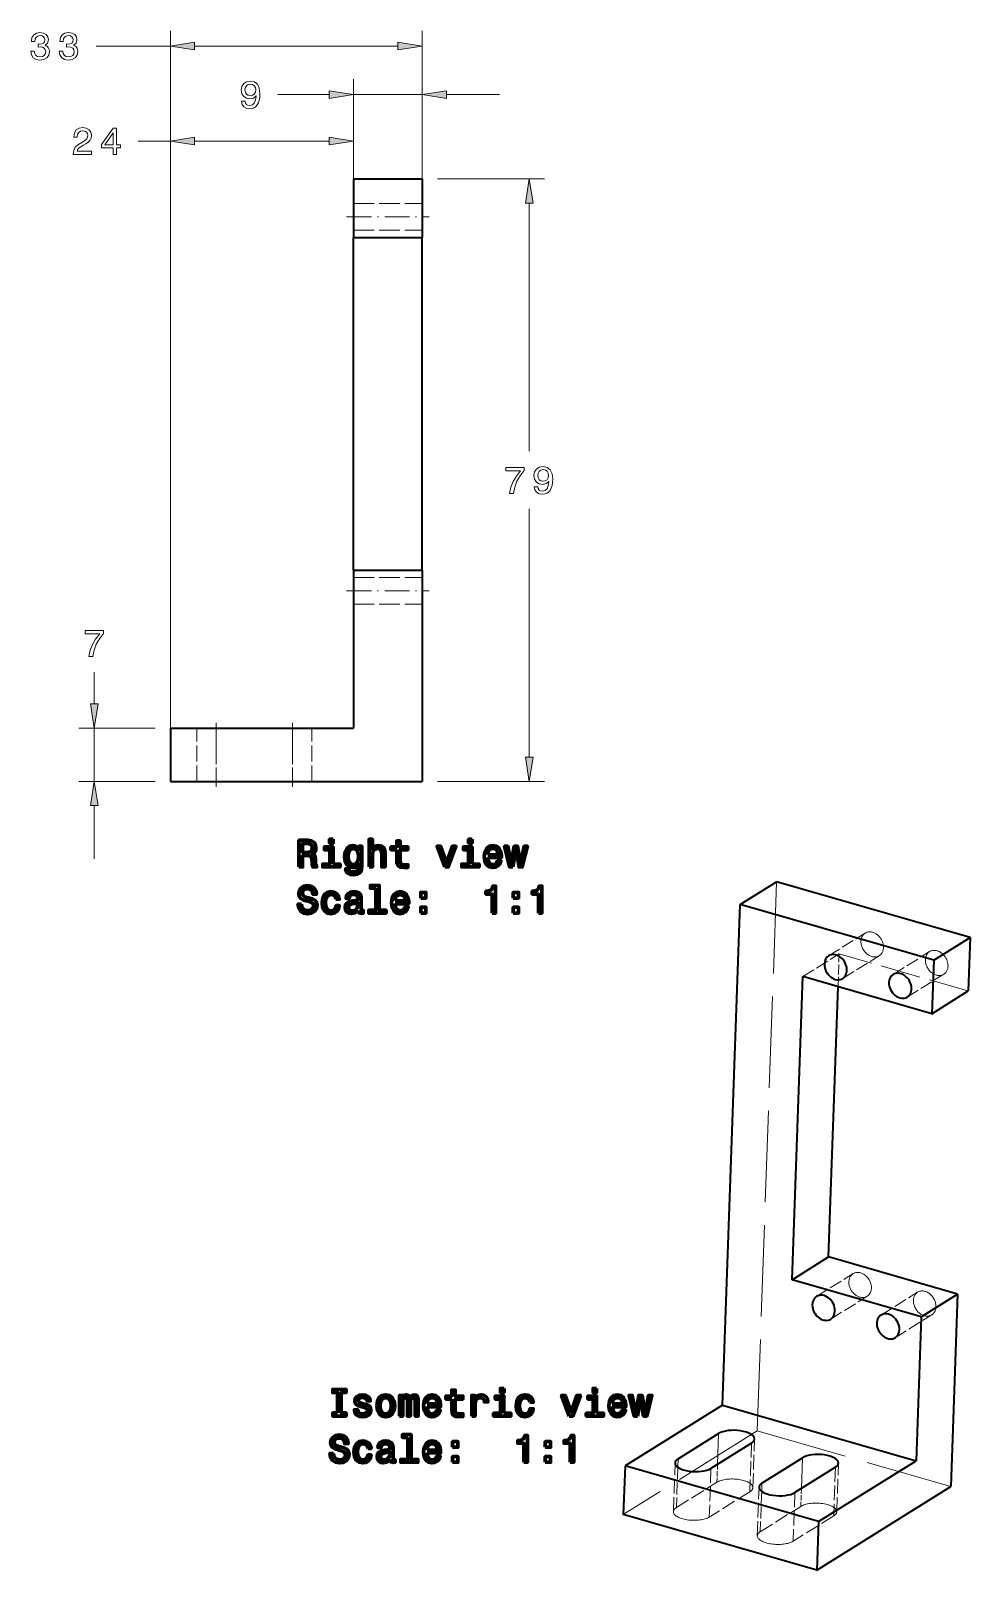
# Model space of a CAD drawing. Extents: x 4 to 252, y 9 to 213.
# Drawn here: x 128.8 to 252, y 11.5 to 213.3 of the extents above; entities that cross this region are included whole.
import ezdxf

# ---------------------------------------------------------------- set-up
doc = ezdxf.new("R2010")
doc.units = 0
doc.linetypes.add('DASHDOT', pattern=[18.5, 12, -3, 0.5, -3])
doc.linetypes.add('DASHED', pattern=[15, 12, -3])

msp = doc.modelspace()

# ---------------------------------------------------------------- linework, layer by layer
at = {"color": 7, "lineweight": 13}
for p, q in [((147.112, 116.940598), (147.112, 213.346481)), ((180.112, 116.940598), (180.112, 213.346481)), ((150.287018, 211.346481), (176.936981, 211.346481)), ((147.112, 123.940598), (147.112, 200.890244)), ((171.112, 123.940598), (171.112, 200.890244)), ((194.147888, 158.222595), (194.147888, 190.765579)), ((194.147888, 118.115616), (194.147888, 150.6586))]:
    msp.add_line(p, q, dxfattribs=at)
at = {"color": 7, "lineweight": 13, "ltscale": 0.243756}
msp.add_line((137.361755, 211.346481), (147.112, 211.346481), dxfattribs=at)
at = {"color": 7, "lineweight": 13, "ltscale": 0.276131}
for p, q in [((171.112, 195.940598), (171.112, 206.985855)), ((180.112, 195.940598), (180.112, 206.985855))]:
    msp.add_line(p, q, dxfattribs=at)
at = {"color": 7, "lineweight": 13, "ltscale": 0.16875}
msp.add_line((161.186981, 204.985855), (167.936981, 204.985855), dxfattribs=at)
at = {"color": 7, "lineweight": 13, "ltscale": 0.225}
msp.add_line((171.112, 204.985855), (180.112, 204.985855), dxfattribs=at)
at = {"color": 7, "lineweight": 13, "ltscale": 0.174625}
for p, q in [((183.287018, 204.985855), (190.272003, 204.985855)), ((137.121017, 104.780594), (137.121017, 111.765579))]:
    msp.add_line(p, q, dxfattribs=at)
at = {"color": 7, "lineweight": 13, "ltscale": 0.105752}
msp.add_line((142.881927, 198.890244), (147.112, 198.890244), dxfattribs=at)
at = {"color": 7, "lineweight": 13, "ltscale": 0.441249}
msp.add_line((150.287018, 198.890244), (167.936981, 198.890244), dxfattribs=at)
at = {"color": 7, "lineweight": 35, "ltscale": 0.225}
for p, q in [((171.112, 193.940598), (180.112, 193.940598)), ((171.112, 186.240601), (180.112, 186.240601)), ((171.112, 142.640594), (180.112, 142.640594))]:
    msp.add_line(p, q, dxfattribs=at)
at = {"color": 7, "lineweight": 35, "ltscale": 0.1925}
for p, q in [((171.112, 193.940598), (171.112, 186.240601)), ((180.112, 193.940598), (180.112, 186.240601))]:
    msp.add_line(p, q, dxfattribs=at)
at = {"color": 7, "lineweight": 13, "ltscale": 0.350897}
for p, q in [((182.112, 193.940598), (196.147888, 193.940598)), ((182.112, 114.940598), (196.147888, 114.940598))]:
    msp.add_line(p, q, dxfattribs=at)
at = {"color": 7, "linetype": 'DASHED', "lineweight": 13, "ltscale": 0.225}
for p, q in [((171.112, 190.690598), (180.112, 190.690598)), ((171.112, 190.690598), (180.112, 190.690598)), ((171.112, 187.190598), (180.112, 187.190598)), ((171.112, 187.190598), (180.112, 187.190598)), ((171.112, 141.690598), (180.112, 141.690598)), ((171.112, 141.690598), (180.112, 141.690598)), ((171.112, 138.190598), (180.112, 138.190598)), ((171.112, 138.190598), (180.112, 138.190598))]:
    msp.add_line(p, q, dxfattribs=at)
at = {"color": 7, "linetype": 'DASHDOT', "lineweight": 13, "ltscale": 0.27}
for p, q in [((170.212006, 188.940598), (181.011993, 188.940598)), ((170.212006, 139.940598), (181.011993, 139.940598))]:
    msp.add_line(p, q, dxfattribs=at)
at = {"color": 7, "lineweight": 35}
for p, q in [((171.112, 142.640594), (171.112, 186.240601)), ((180.112, 142.640594), (180.112, 186.240601)), ((171.112, 142.640594), (171.112, 121.940598)), ((180.112, 142.640594), (180.112, 114.940598)), ((147.112, 121.940598), (171.112, 121.940598)), ((147.112, 114.940598), (180.112, 114.940598)), ((251.9646, 94.483063), (226.579498, 101.78669)), ((219.47496, 33.185955), (221.792038, 98.797455)), ((247.177139, 91.49382), (221.792038, 98.797455)), ((228.602814, 49.614716), (230.005936, 89.346123)), ((233.390274, 52.603958), (234.640747, 88.012634)), ((250.313675, 47.734871), (249.422241, 22.492672)), ((219.47496, 33.185955), (244.860062, 25.882324)), ((232.093491, 17.911015), (206.708389, 25.214645)), ((231.86821, 11.53212), (249.422241, 22.492672)), ((231.86821, 11.53212), (206.483109, 18.835751))]:
    msp.add_line(p, q, dxfattribs=at)
at = {"color": 7, "lineweight": 13, "ltscale": 0.104107}
msp.add_line((137.121017, 125.115616), (137.121017, 129.279877), dxfattribs=at)
at = {"color": 7, "lineweight": 13, "ltscale": 0.249775}
for p, q in [((145.112, 121.940598), (135.121017, 121.940598)), ((145.112, 114.940598), (135.121017, 114.940598))]:
    msp.add_line(p, q, dxfattribs=at)
at = {"color": 7, "lineweight": 13, "ltscale": 0.175}
msp.add_line((137.121017, 114.940598), (137.121017, 121.940598), dxfattribs=at)
at = {"color": 7, "lineweight": 35, "ltscale": 0.175}
msp.add_line((147.112, 121.940598), (147.112, 114.940598), dxfattribs=at)
at = {"color": 7, "linetype": 'DASHED', "lineweight": 13, "ltscale": 0.175}
for p, q in [((150.561996, 114.940598), (150.561996, 121.940598)), ((150.561996, 114.940598), (150.561996, 121.940598)), ((153.112, 121.940598), (153.112, 114.940598)), ((153.112, 121.940598), (153.112, 114.940598)), ((153.112, 121.940598), (153.112, 114.940598)), ((153.112, 121.940598), (153.112, 114.940598)), ((163.112, 121.940598), (163.112, 114.940598)), ((163.112, 121.940598), (163.112, 114.940598)), ((163.112, 121.940598), (163.112, 114.940598)), ((163.112, 121.940598), (163.112, 114.940598)), ((165.662003, 114.940598), (165.662003, 121.940598)), ((165.662003, 114.940598), (165.662003, 121.940598))]:
    msp.add_line(p, q, dxfattribs=at)
at = {"color": 7, "linetype": 'DASHDOT', "lineweight": 13, "ltscale": 0.21}
for p, q in [((153.112, 114.240601), (153.112, 122.640594)), ((163.112, 114.240601), (163.112, 122.640594))]:
    msp.add_line(p, q, dxfattribs=at)
at = {"color": 7, "lineweight": 35, "ltscale": 0.141101}
for p, q in [((221.792038, 98.797455), (226.579498, 101.78669)), ((247.177139, 91.49382), (251.9646, 94.483063)), ((246.929337, 84.477036), (251.716797, 87.466278)), ((228.602814, 49.614716), (233.390274, 52.603958)), ((245.526215, 44.745628), (250.313675, 47.734871))]:
    msp.add_line(p, q, dxfattribs=at)
at = {"color": 7, "linetype": 'DASHED', "lineweight": 13}
for q in [(226.579498, 101.78669), (206.483109, 18.835751), (249.422241, 22.492672)]:
    msp.add_line((224.037155, 29.796299), q, dxfattribs=at)
at = {"color": 7, "linetype": 'DASHED', "lineweight": 13, "ltscale": 0.141101}
for p, q in [((233.396881, 92.073715), (238.184341, 95.062958)), ((230.005936, 89.346123), (234.793396, 92.335365)), ((243.712173, 86.670303), (248.499634, 89.659546)), ((231.819977, 47.421448), (236.607437, 50.410686)), ((233.673584, 44.452583), (238.461044, 47.441822)), ((240.281677, 44.9869), (245.069138, 47.976143)), ((242.135284, 42.018036), (246.922745, 45.007278))]:
    msp.add_line(p, q, dxfattribs=at)
at = {"color": 7, "lineweight": 35, "ltscale": 0.175529}
for p, q in [((251.9646, 94.483063), (251.716797, 87.466278)), ((247.177139, 91.49382), (246.929337, 84.477036))]:
    msp.add_line(p, q, dxfattribs=at)
at = {"color": 7, "linetype": 'DASHED', "lineweight": 13, "ltscale": 0.108136}
msp.add_line((234.640747, 88.012634), (234.793396, 92.335365), dxfattribs=at)
at = {"color": 7, "linetype": 'DASHED', "lineweight": 13, "ltscale": 0.440248}
msp.add_line((251.716797, 87.466278), (234.793396, 92.335365), dxfattribs=at)
at = {"color": 7, "linetype": 'DASHED', "lineweight": 13, "ltscale": 0.141102}
for p, q in [((235.250473, 89.104851), (240.037949, 92.094086)), ((241.858566, 89.639168), (246.646042, 92.62841))]:
    msp.add_line(p, q, dxfattribs=at)
at = {"color": 7, "lineweight": 35, "ltscale": 0.440248}
for p, q in [((246.929337, 84.477036), (230.005936, 89.346123)), ((250.313675, 47.734871), (233.390274, 52.603958)), ((245.526215, 44.745628), (228.602814, 49.614716))]:
    msp.add_line(p, q, dxfattribs=at)
at = {"color": 7, "lineweight": 35, "ltscale": 0.471877}
msp.add_line((245.526215, 44.745628), (244.860062, 25.882324), dxfattribs=at)
at = {"color": 7, "lineweight": 35, "ltscale": 0.37627}
for p, q in [((219.47496, 33.185955), (206.708389, 25.214645)), ((232.093491, 17.911015), (244.860062, 25.882324))]:
    msp.add_line(p, q, dxfattribs=at)
at = {"color": 7, "lineweight": 35, "ltscale": 0.156779}
for p, q in [((213.665482, 26.124104), (218.984894, 29.44548)), ((223.300354, 28.203865), (217.980957, 24.882484)), ((224.665695, 22.959194), (229.985092, 26.280575)), ((234.300568, 25.038956), (228.981155, 21.717579))]:
    msp.add_line(p, q, dxfattribs=at)
at = {"color": 7, "lineweight": 13, "ltscale": 0.100685}
for p, q in [((218.984894, 29.44548), (218.842743, 25.420593)), ((229.985092, 26.280575), (229.842957, 22.255688))]:
    msp.add_line(p, q, dxfattribs=at)
at = {"color": 7, "linetype": 'DASHED', "lineweight": 13, "ltscale": 0.159572}
for p, q in [((223.465759, 22.355782), (223.69104, 28.734676)), ((223.300354, 28.203865), (223.075089, 21.824966)), ((213.04953, 19.214394), (213.274811, 25.593288)), ((217.980957, 24.882484), (217.755676, 18.50359)), ((234.300568, 25.038956), (234.075287, 18.660061)), ((234.465973, 19.190872), (234.691238, 25.569771)), ((224.049744, 16.049488), (224.275009, 22.428383)), ((228.981155, 21.717579), (228.75589, 15.338684))]:
    msp.add_line(p, q, dxfattribs=at)
at = {"color": 7, "lineweight": 35, "ltscale": 0.159572}
for p, q in [((206.708389, 25.214645), (206.483109, 18.835751)), ((232.093491, 17.911015), (231.86821, 11.53212))]:
    msp.add_line(p, q, dxfattribs=at)
at = {"color": 7, "linetype": 'DASHED', "lineweight": 13, "ltscale": 0.132358}
for p, q in [((213.62706, 25.036228), (213.440216, 19.745205)), ((224.627274, 21.871319), (224.44043, 16.580299))]:
    msp.add_line(p, q, dxfattribs=at)
at = {"color": 7, "lineweight": 13, "ltscale": 0.027214}
for p, q in [((213.665482, 26.124104), (213.62706, 25.036228)), ((224.665695, 22.959194), (224.627274, 21.871319))]:
    msp.add_line(p, q, dxfattribs=at)
at = {"color": 7, "linetype": 'DASHED', "lineweight": 13, "ltscale": 0.058887}
for p, q in [((218.842743, 25.420593), (218.759613, 23.066586)), ((229.842957, 22.255688), (229.759827, 19.90168))]:
    msp.add_line(p, q, dxfattribs=at)
at = {"color": 7, "linetype": 'DASHED', "lineweight": 13, "ltscale": 0.156779}
for p, q in [((213.440216, 19.745205), (218.759613, 23.066586)), ((223.075089, 21.824966), (217.755676, 18.50359)), ((224.44043, 16.580299), (229.759827, 19.90168)), ((234.075287, 18.660061), (228.75589, 15.338684))]:
    msp.add_line(p, q, dxfattribs=at)
at = {"color": 7, "lineweight": 13}
for points in [[(128.80484, 210.695908), (128.80484, 210.660599), (128.885529, 210.176453), (129.122559, 209.813339), (129.495758, 209.58136), (129.98999, 209.495621), (130.514496, 209.58136), (130.907867, 209.803253), (131.160019, 210.156281), (131.250793, 210.610168), (131.210449, 210.907715), (131.099503, 211.149796), (130.917938, 211.336395), (130.675873, 211.472565), (131.003677, 211.744904), (131.119675, 212.178619), (131.044037, 212.571991), (130.827164, 212.869537), (130.474152, 213.056137), (129.98999, 213.121704), (129.536102, 213.041), (129.18811, 212.819107), (128.961182, 212.46608), (128.885529, 211.997055), (128.885529, 211.961761), (129.334381, 211.961761), (129.374725, 212.284515), (129.505844, 212.51651), (129.717651, 212.657715), (130.015213, 212.70816), (130.277466, 212.667816), (130.469101, 212.561905), (130.585098, 212.390427), (130.630478, 212.158447), (130.585098, 211.911316), (130.46405, 211.744904), (130.252243, 211.644028), (129.964783, 211.61377), (129.768097, 211.61882), (129.768097, 211.220398), (130.015213, 211.230484), (130.332932, 211.185089), (130.569962, 211.064056), (130.711182, 210.867371), (130.761612, 210.610168), (130.706131, 210.317657), (130.559875, 210.1008), (130.327881, 209.96463), (130.020248, 209.91925), (129.70253, 209.969681), (129.470535, 210.120972), (129.32428, 210.363052), (129.268814, 210.695908)], [(132.540863, 210.695908), (132.540863, 210.660599), (132.621552, 210.176453), (132.858582, 209.813339), (133.231781, 209.58136), (133.726013, 209.495621), (134.250519, 209.58136), (134.64389, 209.803253), (134.896042, 210.156281), (134.986816, 210.610168), (134.946472, 210.907715), (134.835526, 211.149796), (134.653961, 211.336395), (134.411896, 211.472565), (134.7397, 211.744904), (134.855698, 212.178619), (134.78006, 212.571991), (134.563187, 212.869537), (134.210175, 213.056137), (133.726013, 213.121704), (133.272125, 213.041), (132.924133, 212.819107), (132.697205, 212.46608), (132.621552, 211.997055), (132.621552, 211.961761), (133.070404, 211.961761), (133.110748, 212.284515), (133.241867, 212.51651), (133.453674, 212.657715), (133.751236, 212.70816), (134.013489, 212.667816), (134.205124, 212.561905), (134.321121, 212.390427), (134.366501, 212.158447), (134.321121, 211.911316), (134.200073, 211.744904), (133.988266, 211.644028), (133.700806, 211.61377), (133.50412, 211.61882), (133.50412, 211.220398), (133.751236, 211.230484), (134.068954, 211.185089), (134.305984, 211.064056), (134.447205, 210.867371), (134.497635, 210.610168), (134.442154, 210.317657), (134.295898, 210.1008), (134.063904, 209.96463), (133.756271, 209.91925), (133.438553, 209.969681), (133.206558, 210.120972), (133.060303, 210.363052), (133.004837, 210.695908)], [(150.287018, 211.84935), (147.112, 211.346481), (150.287018, 210.843613)], [(176.936981, 210.843613), (180.112, 211.346481), (176.936981, 211.84935)], [(156.42659, 204.103287), (156.502243, 203.70488), (156.719101, 203.397247), (157.062042, 203.205597), (157.51593, 203.134995), (157.813477, 203.170288), (158.080765, 203.261078), (158.307709, 203.417419), (158.499359, 203.639313), (158.65065, 203.916687), (158.761597, 204.259628), (158.827164, 204.653), (158.852386, 205.106888), (158.766647, 205.817993), (158.519531, 206.337433), (158.12616, 206.650116), (157.586533, 206.761078), (157.0923, 206.670288), (156.719101, 206.428223), (156.47702, 206.055023), (156.396332, 205.585999), (156.47702, 205.101852), (156.71405, 204.733688), (157.067078, 204.501709), (157.51593, 204.426056), (157.98999, 204.521881), (158.348053, 204.814392), (158.267365, 204.254578), (158.105988, 203.856171), (157.858871, 203.619141), (157.520966, 203.543488), (157.258728, 203.578796), (157.067078, 203.689743), (156.940994, 203.866257), (156.890564, 204.103287)], [(156.885529, 205.591034), (156.935959, 205.903717), (157.077164, 206.150848), (157.299072, 206.30719), (157.586533, 206.362656), (157.884079, 206.30719), (158.111023, 206.150848), (158.252243, 205.908768), (158.307709, 205.596085), (158.252243, 205.278366), (158.111023, 205.041336), (157.879044, 204.895081), (157.571396, 204.84465), (157.294022, 204.895081), (157.077164, 205.041336), (156.935959, 205.273315)], [(167.936981, 204.482986), (171.112, 204.985855), (167.936981, 205.488724)], [(183.287018, 205.488724), (180.112, 204.985855), (183.287018, 204.482986)], [(134.365341, 197.140244), (136.770966, 197.140244), (136.770966, 197.573959), (134.869659, 197.573959), (134.975571, 197.810989), (135.15712, 198.007675), (135.716919, 198.365753), (136.014465, 198.517044), (136.347321, 198.733902), (136.584351, 198.986069), (136.72052, 199.283615), (136.770966, 199.621521), (136.685226, 200.045135), (136.448181, 200.377991), (136.085083, 200.589813), (135.616058, 200.665466), (135.131912, 200.579727), (134.763748, 200.342697), (134.526718, 199.964447), (134.44603, 199.465179), (134.44603, 199.394562), (134.904968, 199.394562), (134.904968, 199.434906), (134.950348, 199.777847), (135.086517, 200.030014), (135.303375, 200.191391), (135.590851, 200.246872), (135.883347, 200.196442), (136.100204, 200.070358), (136.241425, 199.873672), (136.291855, 199.626556), (136.256546, 199.394562), (136.160721, 199.197876), (135.999344, 199.026413), (135.777435, 198.875122), (135.479889, 198.71373), (134.985657, 198.401047), (134.637665, 198.068207), (134.430908, 197.664734), (134.365341, 197.155365)], [(139.609283, 197.140244), (140.063171, 197.140244), (140.063171, 198.007675), (140.562454, 198.007675), (140.562454, 198.411133), (140.063171, 198.411133), (140.063171, 200.56459), (139.604248, 200.56459), (138.071106, 198.451477), (138.071106, 198.007675), (139.609283, 198.007675)], [(138.494736, 198.411133), (139.609283, 199.979584), (139.609283, 198.411133)], [(150.287018, 199.393112), (147.112, 198.890244), (150.287018, 198.387375)], [(167.936981, 198.387375), (171.112, 198.890244), (167.936981, 199.393112)], [(194.650757, 190.765579), (194.147888, 193.940598), (193.64502, 190.765579)], [(191.578873, 152.690598), (192.088226, 152.690598), (192.254654, 153.522736), (192.547165, 154.299393), (192.960709, 155.020569), (193.500336, 155.696365), (193.500336, 156.114944), (191.099762, 156.114944), (191.099762, 155.656021), (193.01619, 155.656021), (192.461426, 154.975174), (192.042847, 154.264084), (191.750336, 153.507599)], [(194.805527, 153.558029), (194.881165, 153.159622), (195.098022, 152.851974), (195.440964, 152.660339), (195.894867, 152.589737), (196.192413, 152.625031), (196.459702, 152.71582), (196.686646, 152.872147), (196.878296, 153.094055), (197.029587, 153.371429), (197.140533, 153.714371), (197.2061, 154.107742), (197.231323, 154.56163), (197.145584, 155.272736), (196.898468, 155.792175), (196.505096, 156.104858), (195.965469, 156.21582), (195.471222, 156.125031), (195.098022, 155.882965), (194.855957, 155.509766), (194.775269, 155.040741), (194.855957, 154.556595), (195.092987, 154.188431), (195.446014, 153.956451), (195.894867, 153.880798), (196.368927, 153.976624), (196.72699, 154.269135), (196.646301, 153.709335), (196.484924, 153.310913), (196.237793, 153.073883), (195.899902, 152.99823), (195.63765, 153.033539), (195.446014, 153.144485), (195.319931, 153.320999), (195.269501, 153.558029)], [(195.264465, 155.045792), (195.314896, 155.358459), (195.4561, 155.605591), (195.678009, 155.761917), (195.965469, 155.817398), (196.263016, 155.761917), (196.48996, 155.605591), (196.631165, 155.36351), (196.686646, 155.050827), (196.631165, 154.733109), (196.48996, 154.496078), (196.257965, 154.349823), (195.950333, 154.299393), (195.672958, 154.349823), (195.4561, 154.496078), (195.314896, 154.728058)], [(136.420013, 131.311874), (136.929382, 131.311874), (137.095795, 132.143997), (137.388306, 132.920654), (137.801849, 133.641846), (138.341476, 134.317627), (138.341476, 134.736221), (135.940903, 134.736221), (135.940903, 134.277283), (137.85733, 134.277283), (137.302582, 133.596451), (136.883987, 132.885361), (136.591476, 132.128876)], [(136.618149, 125.115616), (137.121017, 121.940598), (137.623901, 125.115616)], [(193.64502, 118.115616), (194.147888, 114.940598), (194.650757, 118.115616)], [(137.623901, 111.765579), (137.121017, 114.940598), (136.618149, 111.765579)]]:
    msp.add_lwpolyline(points, close=True, dxfattribs=at)
at = {"color": 7, "lineweight": 100}
for points in [[(163.963074, 103.733971), (164.432098, 103.733971), (164.432098, 105.211639), (164.911194, 105.211639), (165.264221, 105.19651), (165.48613, 105.1259), (165.607162, 104.959473), (165.657593, 104.661926), (165.682816, 104.208031), (165.713074, 103.910484), (165.77359, 103.733971), (166.303131, 103.733971), (166.303131, 103.829788), (166.187134, 103.971001), (166.14679, 104.233253), (166.111496, 104.798088), (166.025757, 105.216682), (165.90976, 105.347801), (165.72821, 105.443626), (165.929932, 105.569702), (166.071136, 105.746216), (166.161926, 105.968124), (166.192184, 106.235413), (166.121582, 106.659042), (165.919846, 106.976768), (165.58699, 107.168411), (165.133102, 107.233971), (163.963074, 107.233971)], [(168.451553, 107.355011), (167.982529, 107.355011), (167.982529, 106.850685), (168.451553, 106.850685)], [(173.15184, 103.733971), (173.595642, 103.733971), (173.595642, 105.297371), (173.641022, 105.655441), (173.787277, 105.917686), (174.014221, 106.079071), (174.316818, 106.139587), (174.558899, 106.089157), (174.71019, 105.952988), (174.785843, 105.726044), (174.81105, 105.423454), (174.81105, 103.733971), (175.254868, 103.733971), (175.254868, 105.514229), (175.23468, 105.872299), (175.143906, 106.169853), (174.846359, 106.442184), (174.382385, 106.538002), (174.130219, 106.502701), (173.913361, 106.406883), (173.731812, 106.255585), (173.595642, 106.048813), (173.595642, 107.355011), (173.15184, 107.355011)], [(176.782959, 105.973167), (176.782959, 104.616539), (176.813217, 104.177773), (176.954422, 103.875183), (177.236847, 103.698669), (177.715958, 103.638153), (178.240448, 103.663368), (178.240448, 104.046654), (177.857162, 104.016388), (177.509186, 104.05674), (177.322586, 104.182816), (177.241898, 104.39463), (177.226761, 104.692184), (177.226761, 105.973167), (178.240448, 105.973167), (178.240448, 106.351402), (177.226761, 106.351402), (177.226761, 107.143196), (176.782959, 107.143196), (176.782959, 106.351402), (176.016388, 106.351402), (176.016388, 105.973167)], [(186.667694, 107.355011), (186.198669, 107.355011), (186.198669, 106.850685), (186.667694, 106.850685)], [(165.001984, 106.805298), (165.309616, 106.77504), (165.526474, 106.679214), (165.662643, 106.502701), (165.708038, 106.225327), (165.657593, 105.932816), (165.521439, 105.756302), (165.289444, 105.665527), (164.971725, 105.640312), (164.432098, 105.640312), (164.432098, 106.805298)], [(168.436417, 104.10717), (168.436417, 106.351402), (167.296646, 106.351402), (167.296646, 105.973167), (167.992615, 105.973167), (167.992615, 104.10717), (167.084839, 104.10717), (167.084839, 103.733971), (169.354279, 103.733971), (169.354279, 104.10717)], [(172.223877, 103.855011), (172.223877, 106.442184), (171.800247, 106.442184), (171.800247, 106.003426), (171.452271, 106.40184), (171.240448, 106.502701), (171.003418, 106.538002), (170.574753, 106.437141), (170.241898, 106.154716), (170.02504, 105.700829), (169.949387, 105.090599), (170.02504, 104.475327), (170.241898, 104.021431), (170.574753, 103.733971), (171.003418, 103.638153), (171.245499, 103.673454), (171.44722, 103.764229), (171.800247, 104.147514), (171.800247, 103.764229), (171.759903, 103.461639), (171.648956, 103.244774), (171.437134, 103.118698), (171.119415, 103.073311), (170.842041, 103.103569), (170.645355, 103.179214), (170.529358, 103.310341), (170.494049, 103.486855), (170.065384, 103.486855), (170.065384, 103.466682), (170.130936, 103.143913), (170.332672, 102.90184), (170.655441, 102.745499), (171.094193, 102.690025), (171.618698, 102.765671), (171.966675, 102.977486), (172.163361, 103.345642)], [(170.408325, 105.090599), (170.453705, 105.539444), (170.589874, 105.872299), (170.801697, 106.068985), (171.084106, 106.139587), (171.381668, 106.068985), (171.603561, 105.872299), (171.739731, 105.539444), (171.790161, 105.090599), (171.739731, 104.631668), (171.603561, 104.303856), (171.381668, 104.102127), (171.084106, 104.036568), (170.801697, 104.102127), (170.589874, 104.303856), (170.453705, 104.636711)], [(183.071869, 103.733971), (183.540878, 103.733971), (184.529358, 106.442184), (184.070419, 106.442184), (183.308899, 104.258469), (182.532242, 106.442184), (182.068268, 106.442184)], [(186.652557, 104.10717), (186.652557, 106.351402), (185.512787, 106.351402), (185.512787, 105.973167), (186.208755, 105.973167), (186.208755, 104.10717), (185.300964, 104.10717), (185.300964, 103.733971), (187.570419, 103.733971), (187.570419, 104.10717)], [(188.720276, 104.959473), (190.495499, 104.959473), (190.500534, 105.166245), (190.419846, 105.746216), (190.197937, 106.179939), (189.844925, 106.442184), (189.3759, 106.538002), (188.916962, 106.437141), (188.563934, 106.154716), (188.33699, 105.695786), (188.256302, 105.090599), (188.331955, 104.470284), (188.558899, 104.016388), (188.906876, 103.733971), (189.360764, 103.638153), (189.754135, 103.703712), (190.076904, 103.875183), (190.313934, 104.147514), (190.450104, 104.510628), (190.011353, 104.510628), (189.920563, 104.308899), (189.789444, 104.1576), (189.416245, 104.036568), (189.128784, 104.092041), (188.911926, 104.268555), (188.770706, 104.556015), (188.720276, 104.944344)], [(188.720276, 105.332672), (188.775757, 105.680656), (188.911926, 105.937859), (189.118698, 106.0942), (189.391022, 106.149673), (189.658325, 106.0942), (189.865097, 105.937859), (189.99118, 105.680656), (190.03656, 105.332672)], [(192.008469, 103.733971), (192.411926, 106.033684), (192.815384, 103.733971), (193.239014, 103.733971), (193.904724, 106.442184), (193.476044, 106.442184), (193.027191, 104.142471), (192.628784, 106.442184), (192.190018, 106.442184), (191.791595, 104.142471), (191.342758, 106.442184), (190.919128, 106.442184), (191.584839, 103.733971)], [(164.290878, 98.842041), (163.831955, 98.842041), (163.932816, 98.307457), (164.184982, 97.914085), (164.573303, 97.677055), (165.097794, 97.591324), (165.617249, 97.672012), (166.005585, 97.893913), (166.252701, 98.241898), (166.343475, 98.700829), (166.267822, 99.114372), (166.056015, 99.381668), (165.713074, 99.558182), (165.254135, 99.689301), (164.860764, 99.785126), (164.603561, 99.896072), (164.457306, 100.057457), (164.411926, 100.309616), (164.457306, 100.536568), (164.58844, 100.708038), (164.790161, 100.824028), (165.067535, 100.864372), (165.34996, 100.813942), (165.571869, 100.677773), (165.718124, 100.450829), (165.788727, 100.143196), (166.24765, 100.143196), (166.24765, 100.153282), (166.166962, 100.627342), (165.929932, 100.98037), (165.556732, 101.202271), (165.052414, 101.277916), (164.598526, 101.202271), (164.245499, 100.990456), (164.018555, 100.662643), (163.937851, 100.239014), (164.003418, 99.860771), (164.195068, 99.603569), (164.49765, 99.432098), (164.911194, 99.300972), (165.319702, 99.184982), (165.627335, 99.074028), (165.813934, 98.912643), (165.879501, 98.650398), (165.818985, 98.38311), (165.662643, 98.181381), (165.425613, 98.055298), (165.117966, 98.014954), (164.77504, 98.070427), (164.512787, 98.231812), (164.346359, 98.494057)], [(174.034393, 100.934982), (174.034393, 98.060341), (173.121582, 98.060341), (173.121582, 97.687141), (175.385986, 97.687141), (175.385986, 98.060341), (174.47821, 98.060341), (174.47821, 101.308182), (173.33844, 101.308182), (173.33844, 100.934982)], [(189.285126, 97.687141), (189.744049, 97.687141), (189.744049, 101.212357), (189.401123, 101.212357), (189.310333, 100.904724), (189.128784, 100.697952), (188.85141, 100.576912), (188.468124, 100.536568), (188.468124, 100.178497), (189.285126, 100.178497)], [(195.357162, 97.687141), (195.816101, 97.687141), (195.816101, 101.212357), (195.47316, 101.212357), (195.382385, 100.904724), (195.200821, 100.697952), (194.923447, 100.576912), (194.540161, 100.536568), (194.540161, 100.178497), (195.357162, 100.178497)], [(168.804565, 99.497658), (169.243332, 99.497658), (169.152557, 99.901115), (168.935699, 100.218842), (168.597794, 100.415527), (168.159042, 100.491173), (167.674896, 100.390312), (167.306732, 100.107887), (167.074753, 99.648956), (166.994049, 99.033684), (167.069702, 98.423454), (167.296646, 97.969559), (167.654724, 97.687141), (168.143906, 97.591324), (168.577621, 97.666969), (168.915527, 97.878784), (169.147507, 98.211639), (169.248383, 98.655441), (168.824753, 98.655441), (168.7491, 98.373024), (168.60788, 98.161201), (168.406158, 98.030083), (168.159042, 97.989738), (167.85141, 98.055298), (167.629501, 98.257027), (167.493332, 98.584839), (167.447937, 99.048813), (167.493332, 99.502701), (167.634537, 99.830513), (167.861496, 100.032242), (168.159042, 100.102844), (168.42128, 100.057457), (168.617981, 99.941467), (168.7491, 99.749825)], [(171.724609, 98.040169), (171.724609, 98.02504), (171.749817, 97.853569), (171.82547, 97.732529), (172.143188, 97.636711), (172.390305, 97.677055), (172.390305, 98.019997), (172.284393, 98.004868), (172.143188, 98.070427), (172.117981, 98.272156), (172.117981, 99.674171), (172.057449, 100.032242), (171.880936, 100.284401), (171.573303, 100.435699), (171.139587, 100.491173), (170.715958, 100.430656), (170.403275, 100.259186), (170.206589, 99.991898), (170.141022, 99.63887), (170.141022, 99.608612), (170.539444, 99.608612), (170.574753, 99.820427), (170.685699, 99.971725), (170.867249, 100.0625), (171.124451, 100.097801), (171.371582, 100.072586), (171.548096, 99.996941), (171.653992, 99.865814), (171.689301, 99.684258), (171.669128, 99.472443), (171.58844, 99.366539), (171.386703, 99.316101), (171.008469, 99.275757), (170.574753, 99.184982), (170.267105, 99.023598), (170.085556, 98.771439), (170.030075, 98.398239), (170.080505, 98.065384), (170.236847, 97.818268), (170.489014, 97.661926), (170.83699, 97.606453), (171.306015, 97.712357)], [(171.674164, 98.635269), (171.613647, 98.373024), (171.452271, 98.171288), (171.21019, 98.040169), (170.912643, 97.994781), (170.720993, 98.019997), (170.584839, 98.100685), (170.4991, 98.241898), (170.473877, 98.438583), (170.494049, 98.615097), (170.574753, 98.741173), (170.897507, 98.882385), (171.306015, 98.942902), (171.674164, 99.063942)], [(176.576187, 98.912643), (178.35141, 98.912643), (178.356445, 99.119415), (178.275757, 99.699387), (178.053848, 100.13311), (177.700821, 100.395355), (177.231812, 100.491173), (176.772873, 100.390312), (176.419846, 100.107887), (176.192902, 99.648956), (176.112213, 99.04377), (176.187866, 98.423454), (176.41481, 97.969559), (176.762787, 97.687141), (177.216675, 97.591324), (177.610046, 97.656883), (177.932816, 97.828354), (178.169846, 98.100685), (178.306015, 98.463799), (177.867249, 98.463799), (177.776474, 98.26207), (177.645355, 98.110771), (177.272156, 97.989738), (176.98468, 98.045212), (176.767822, 98.221725), (176.626617, 98.509186), (176.576187, 98.897514)], [(176.576187, 99.285843), (176.631668, 99.633827), (176.767822, 99.891029), (176.974609, 100.047371), (177.246933, 100.102844), (177.514221, 100.047371), (177.720993, 99.891029), (177.847076, 99.633827), (177.892471, 99.285843)], [(179.919846, 99.643913), (180.615814, 99.643913), (180.615814, 100.395355), (179.919846, 100.395355)], [(192.063934, 99.643913), (192.759903, 99.643913), (192.759903, 100.395355), (192.063934, 100.395355)], [(179.919846, 97.687141), (180.615814, 97.687141), (180.615814, 98.438583), (179.919846, 98.438583)], [(192.063934, 97.687141), (192.759903, 97.687141), (192.759903, 98.438583), (192.063934, 98.438583)], [(169.036011, 32.157242), (168.390472, 32.157242), (168.390472, 31.733612), (170.145523, 31.733612), (170.145523, 32.157242), (169.499985, 32.157242), (169.499985, 34.809982), (170.145523, 34.809982), (170.145523, 35.233612), (168.390472, 35.233612), (168.390472, 34.809982), (169.036011, 34.809982)], [(172.586441, 33.312141), (172.157761, 33.413006), (171.840042, 33.528999), (171.734131, 33.766033), (171.764389, 33.932461), (171.8703, 34.053497), (172.041779, 34.129147), (172.288895, 34.159405), (172.525925, 34.129147), (172.712524, 34.038368), (172.833557, 33.902199), (172.883987, 33.720642), (173.317703, 33.720642), (173.317703, 33.730732), (173.242065, 34.05854), (173.035294, 34.315746), (172.712524, 34.477127), (172.288895, 34.537647), (171.860214, 34.477127), (171.547531, 34.310699), (171.350845, 34.063583), (171.290329, 33.750904), (171.335724, 33.448311), (171.476929, 33.236492), (171.708923, 33.085197), (172.046814, 32.97929), (172.541046, 32.858253), (172.843643, 32.73217), (172.924332, 32.631306), (172.95459, 32.480011), (172.90921, 32.293411), (172.788162, 32.152199), (172.591476, 32.06142), (172.329239, 32.031162), (172.051865, 32.06142), (171.850128, 32.167328), (171.713959, 32.338799), (171.658493, 32.575832), (171.229813, 32.575832), (171.300415, 32.172375), (171.507187, 31.879866), (171.834991, 31.703352), (172.288895, 31.637791), (172.762955, 31.703352), (173.110931, 31.879866), (173.322754, 32.162285), (173.398407, 32.530441), (173.342926, 32.848164), (173.186584, 33.065025), (172.929382, 33.206234)], [(174.164978, 33.085197), (174.245667, 32.469925), (174.477646, 32.016033), (174.84581, 31.733612), (175.340042, 31.637791), (175.829239, 31.733612), (176.197388, 32.01099), (176.429382, 32.464882), (176.515121, 33.085197), (176.429382, 33.70047), (176.197388, 34.159405), (175.829239, 34.436783), (175.340042, 34.537647), (174.84581, 34.436783), (174.477646, 34.154362), (174.245667, 33.70047)], [(177.155609, 31.733612), (177.564102, 31.733612), (177.564102, 33.544132), (177.589325, 33.816463), (177.664978, 34.013149), (177.78096, 34.129147), (177.932266, 34.174534), (178.053299, 34.13419), (178.133987, 34.033325), (178.174332, 33.861855), (178.189468, 33.634911), (178.189468, 31.733612), (178.572754, 31.733612), (178.572754, 33.544132), (178.597961, 33.81142), (178.673615, 34.008106), (178.794647, 34.129147), (178.945953, 34.174534), (179.066986, 34.13419), (179.147675, 34.033325), (179.198105, 33.634911), (179.198105, 31.733612), (179.606613, 31.733612), (179.606613, 33.604649), (179.58139, 33.992977), (179.500702, 34.290527), (179.339325, 34.472084), (179.077072, 34.537647), (178.76944, 34.436783), (178.53241, 34.144276), (178.34581, 34.43174), (178.033127, 34.537647), (177.745667, 34.436783), (177.548981, 34.154362), (177.548981, 34.441826), (177.155609, 34.441826)], [(180.75647, 32.959118), (182.531693, 32.959118), (182.536728, 33.16589), (182.456039, 33.745861), (182.234131, 34.179577), (181.881104, 34.441826), (181.412094, 34.537647), (180.953156, 34.436783), (180.600128, 34.154362), (180.373184, 33.695427), (180.292496, 33.09024), (180.368134, 32.469925), (180.595093, 32.016033), (180.943069, 31.733612), (181.396957, 31.637791), (181.790329, 31.703352), (182.113098, 31.874823), (182.350128, 32.147156), (182.486298, 32.510269), (182.047531, 32.510269), (181.956757, 32.30854), (181.825638, 32.157242), (181.452438, 32.036205), (181.164978, 32.091682), (180.948105, 32.268196), (180.8069, 32.555656), (180.75647, 32.943985)], [(183.999268, 33.972805), (183.999268, 32.616177), (184.029526, 32.177418), (184.170731, 31.874823), (184.453156, 31.698309), (184.932266, 31.637791), (185.456757, 31.663008), (185.456757, 32.046291), (185.073471, 32.016033), (184.725494, 32.056377), (184.538895, 32.182461), (184.458191, 32.394276), (184.443069, 32.691826), (184.443069, 33.972805), (185.456757, 33.972805), (185.456757, 34.351048), (184.443069, 34.351048), (184.443069, 35.142834), (183.999268, 35.142834), (183.999268, 34.351048), (183.232697, 34.351048), (183.232697, 33.972805)], [(186.606613, 31.733612), (187.050415, 31.733612), (187.050415, 33.281883), (187.09581, 33.655083), (187.231979, 33.922371), (187.453873, 34.083755), (187.751434, 34.139233), (187.973328, 34.103928), (188.139755, 34.003063), (188.240616, 33.831596), (188.275925, 33.599606), (188.724762, 33.599606), (188.664246, 34.008106), (188.497818, 34.300613), (188.220444, 34.477127), (187.842209, 34.537647), (187.584991, 34.497299), (187.363098, 34.396435), (187.166412, 34.224968), (187.010071, 33.992977), (187.010071, 34.441826), (186.606613, 34.441826)], [(190.83284, 32.106812), (190.83284, 34.351048), (189.693069, 34.351048), (189.693069, 33.972805), (190.389038, 33.972805), (190.389038, 32.106812), (189.481262, 32.106812), (189.481262, 31.733612), (191.750702, 31.733612), (191.750702, 32.106812)], [(190.847961, 35.354649), (190.378952, 35.354649), (190.378952, 34.850327), (190.847961, 34.850327)], [(194.237015, 33.544132), (194.675781, 33.544132), (194.584991, 33.94759), (194.368134, 34.265312), (194.030243, 34.461998), (193.591492, 34.537647), (193.10733, 34.436783), (192.739182, 34.154362), (192.507187, 33.695427), (192.426498, 33.080154), (192.502151, 32.469925), (192.729095, 32.016033), (193.087158, 31.733612), (193.576355, 31.637791), (194.010071, 31.71344), (194.347961, 31.925255), (194.579956, 32.258106), (194.680817, 32.701912), (194.257187, 32.701912), (194.181549, 32.419491), (194.040329, 32.207676), (193.838608, 32.076553), (193.591492, 32.036205), (193.283844, 32.101768), (193.061951, 32.303497), (192.925781, 32.631306), (192.880386, 33.095284), (192.925781, 33.549175), (193.066986, 33.876984), (193.29393, 34.078712), (193.591492, 34.149319), (193.853729, 34.103928), (194.050415, 33.987934), (194.181549, 33.796291)], [(199.39624, 31.733612), (199.865265, 31.733612), (200.853729, 34.441826), (200.394806, 34.441826), (199.63327, 32.258106), (198.856613, 34.441826), (198.392639, 34.441826)], [(202.976929, 32.106812), (202.976929, 34.351048), (201.837158, 34.351048), (201.837158, 33.972805), (202.533127, 33.972805), (202.533127, 32.106812), (201.625336, 32.106812), (201.625336, 31.733612), (203.894791, 31.733612), (203.894791, 32.106812)], [(202.992065, 35.354649), (202.523041, 35.354649), (202.523041, 34.850327), (202.992065, 34.850327)], [(205.044647, 32.959118), (206.81987, 32.959118), (206.824905, 33.16589), (206.744217, 33.745861), (206.522308, 34.179577), (206.169281, 34.441826), (205.700272, 34.537647), (205.241333, 34.436783), (204.888306, 34.154362), (204.661362, 33.695427), (204.580673, 33.09024), (204.656326, 32.469925), (204.88327, 32.016033), (205.231247, 31.733612), (205.685135, 31.637791), (206.078522, 31.703352), (206.401276, 31.874823), (206.638306, 32.147156), (206.774475, 32.510269), (206.335724, 32.510269), (206.244934, 32.30854), (206.113815, 32.157242), (205.740616, 32.036205), (205.453156, 32.091682), (205.236298, 32.268196), (205.095078, 32.555656), (205.044647, 32.943985)], [(208.332825, 31.733612), (208.736298, 34.033325), (209.139755, 31.733612), (209.563385, 31.733612), (210.229095, 34.441826), (209.800415, 34.441826), (209.351563, 32.142113), (208.953156, 34.441826), (208.514389, 34.441826), (208.115967, 32.142113), (207.66713, 34.441826), (207.2435, 34.441826), (207.90921, 31.733612)], [(174.618866, 33.09024), (174.664246, 33.544132), (174.805466, 33.871941), (175.03241, 34.073669), (175.340042, 34.144276), (175.642639, 34.073669), (175.869583, 33.876984), (176.010788, 33.544132), (176.061218, 33.09024), (176.010788, 32.631306), (175.869583, 32.298454), (175.642639, 32.096725), (175.340042, 32.031162), (175.03241, 32.096725), (174.805466, 32.298454), (174.664246, 32.631306)], [(180.75647, 33.332314), (180.811951, 33.680298), (180.948105, 33.937504), (181.154877, 34.093842), (181.427216, 34.149319), (181.694504, 34.093842), (181.901276, 33.937504), (182.027359, 33.680298), (182.072754, 33.332314)], [(205.044647, 33.332314), (205.100128, 33.680298), (205.236298, 33.937504), (205.443069, 34.093842), (205.715393, 34.149319), (205.982697, 34.093842), (206.189468, 33.937504), (206.315552, 33.680298), (206.360931, 33.332314)], [(168.471161, 26.841682), (168.012238, 26.841682), (168.113098, 26.3071), (168.365265, 25.913729), (168.753586, 25.676697), (169.278076, 25.590961), (169.797531, 25.671654), (170.185867, 25.893555), (170.432983, 26.241537), (170.523758, 26.700472), (170.448105, 27.114016), (170.236298, 27.381308), (169.893356, 27.557819), (169.434418, 27.688944), (169.041046, 27.784765), (168.783844, 27.895718), (168.637589, 28.0571), (168.592209, 28.309261), (168.637589, 28.536207), (168.768723, 28.707676), (168.970444, 28.823669), (169.247818, 28.864016), (169.530243, 28.813583), (169.752151, 28.677418), (169.898407, 28.450472), (169.969009, 28.142834), (170.427933, 28.142834), (170.427933, 28.152922), (170.347244, 28.626984), (170.110214, 28.980011), (169.737015, 29.201912), (169.232697, 29.277561), (168.778809, 29.201912), (168.425781, 28.990097), (168.198837, 28.662287), (168.118134, 28.238655), (168.183701, 27.860415), (168.375351, 27.603209), (168.677933, 27.43174), (169.091476, 27.300615), (169.499985, 27.184622), (169.807617, 27.073671), (169.994217, 26.912287), (170.059784, 26.65004), (169.999268, 26.382748), (169.842926, 26.181019), (169.605896, 26.054939), (169.298248, 26.014593), (168.955322, 26.070068), (168.693069, 26.231451), (168.526642, 26.4937)], [(172.984848, 27.497301), (173.423615, 27.497301), (173.33284, 27.900761), (173.115982, 28.218483), (172.778076, 28.415169), (172.339325, 28.490818), (171.855179, 28.389954), (171.487015, 28.107533), (171.255035, 27.648598), (171.174332, 27.033325), (171.249985, 26.423094), (171.476929, 25.969204), (171.834991, 25.686783), (172.324188, 25.590961), (172.757904, 25.666611), (173.09581, 25.878426), (173.327789, 26.211279), (173.428665, 26.655083), (173.005035, 26.655083), (172.929382, 26.372662), (172.788162, 26.160847), (172.586441, 26.029722), (172.339325, 25.989376), (172.031693, 26.054939), (171.809784, 26.256668), (171.673615, 26.584476), (171.62822, 27.048454), (171.673615, 27.502344), (171.814819, 27.830154), (172.041779, 28.031883), (172.339325, 28.102489), (172.601563, 28.0571), (172.798248, 27.941105), (172.929382, 27.749462)], [(175.904877, 26.039808), (175.904877, 26.024679), (175.930099, 25.853209), (176.005753, 25.732172), (176.323471, 25.636351), (176.570587, 25.676697), (176.570587, 26.019636), (176.464676, 26.004507), (176.323471, 26.070068), (176.298248, 26.271797), (176.298248, 27.673815), (176.237732, 28.031883), (176.061218, 28.284044), (175.753586, 28.435341), (175.31987, 28.490818), (174.89624, 28.430298), (174.583557, 28.258829), (174.386871, 27.991537), (174.321304, 27.638512), (174.321304, 27.608253), (174.719727, 27.608253), (174.755035, 27.820068), (174.865982, 27.971365), (175.047531, 28.062143), (175.304733, 28.097446), (175.551865, 28.072229), (175.728378, 27.996582), (175.834274, 27.865458), (175.869583, 27.683901), (175.849411, 27.472086), (175.768723, 27.366179), (175.566986, 27.315746), (175.188751, 27.2754), (174.755035, 27.184622), (174.447388, 27.023239), (174.265839, 26.771076), (174.210358, 26.397879), (174.260788, 26.065025), (174.41713, 25.817907), (174.669296, 25.661566), (175.017273, 25.606091), (175.486298, 25.712)], [(178.214676, 28.934622), (178.214676, 26.059982), (177.301865, 26.059982), (177.301865, 25.686783), (179.566269, 25.686783), (179.566269, 26.059982), (178.658493, 26.059982), (178.658493, 29.307819), (177.518723, 29.307819), (177.518723, 28.934622)], [(180.75647, 26.912287), (182.531693, 26.912287), (182.536728, 27.119059), (182.456039, 27.69903), (182.234131, 28.132748), (181.881104, 28.394997), (181.412094, 28.490818), (180.953156, 28.389954), (180.600128, 28.107533), (180.373184, 27.648598), (180.292496, 27.043411), (180.368134, 26.423094), (180.595093, 25.969204), (180.943069, 25.686783), (181.396957, 25.590961), (181.790329, 25.656523), (182.113098, 25.827993), (182.350128, 26.100328), (182.486298, 26.46344), (182.047531, 26.46344), (181.956757, 26.261711), (181.825638, 26.110415), (181.452438, 25.989376), (181.164978, 26.044851), (180.948105, 26.221365), (180.8069, 26.508829), (180.75647, 26.897158)], [(184.100128, 27.643555), (184.796097, 27.643555), (184.796097, 28.394997), (184.100128, 28.394997)], [(193.465408, 25.686783), (193.924332, 25.686783), (193.924332, 29.211998), (193.58139, 29.211998), (193.490616, 28.904362), (193.309067, 28.69759), (193.031677, 28.576553), (192.648407, 28.536207), (192.648407, 28.178137), (193.465408, 28.178137)], [(196.244217, 27.643555), (196.940186, 27.643555), (196.940186, 28.394997), (196.244217, 28.394997)], [(199.537445, 25.686783), (199.996384, 25.686783), (199.996384, 29.211998), (199.653442, 29.211998), (199.562668, 28.904362), (199.381104, 28.69759), (199.103729, 28.576553), (198.720444, 28.536207), (198.720444, 28.178137), (199.537445, 28.178137)], [(175.854446, 26.634911), (175.79393, 26.372662), (175.632553, 26.170933), (175.390472, 26.039808), (175.092926, 25.994419), (174.901276, 26.019636), (174.765121, 26.100328), (174.679382, 26.241537), (174.65416, 26.438223), (174.674332, 26.614737), (174.755035, 26.740818), (175.077789, 26.882029), (175.486298, 26.942547), (175.854446, 27.063583)], [(180.75647, 27.285486), (180.811951, 27.633469), (180.948105, 27.890673), (181.154877, 28.047012), (181.427216, 28.102489), (181.694504, 28.047012), (181.901276, 27.890673), (182.027359, 27.633469), (182.072754, 27.285486)], [(184.100128, 25.686783), (184.796097, 25.686783), (184.796097, 26.438223), (184.100128, 26.438223)], [(196.244217, 25.686783), (196.940186, 25.686783), (196.940186, 26.438223), (196.244217, 26.438223)]]:
    msp.add_lwpolyline(points, close=True, dxfattribs=at)
at = {"color": 7, "linetype": 'DASHED', "lineweight": 13}
for centre, major_axis, ratio, start_param, end_param in [((239.111145, 93.578522), (0.926849, -1.484406), 0.778925, 3.141554494, 3.9986569947), ((239.111145, 93.578522), (0.926849, -1.484406), 0.778925, 6.2831471476, 9.4247398012), ((239.111145, 93.578522), (0.926849, -1.484406), 0.778925, 3.9986569947, 6.2831471476), ((247.572845, 91.143982), (0.926849, -1.484406), 0.778925, 6.2831471476, 9.4247398012), ((247.572845, 91.143982), (0.926849, -1.484406), 0.778925, 3.9986569947, 6.2831471476), ((247.572845, 91.143982), (0.926849, -1.484406), 0.778925, 3.141554494, 3.9986569947), ((237.534241, 48.926254), (0.926849, -1.484406), 0.778925, 0.8570643411, 3.141554494), ((237.534241, 48.926254), (0.926849, -1.484406), 0.778925, 3.141554494, 6.2831471476), ((237.534241, 48.926254), (0.926849, -1.484406), 0.778925, 6.2831471476, 7.1402496483), ((245.995941, 46.491711), (0.926849, -1.484406), 0.778925, 3.141554494, 6.2831471476), ((245.995941, 46.491711), (0.926849, -1.484406), 0.778925, 0.8570643411, 3.141554494), ((245.995941, 46.491711), (0.926849, -1.484406), 0.778925, 6.2831471476, 7.1402496483), ((220.917358, 22.445778), (2.548416, -0.089996), 0.410548, 0.0000010965, 2.594874074), ((220.917358, 22.445778), (2.548416, -0.089996), 0.410548, 5.7364667276, 6.2831864037), ((231.917557, 19.280869), (2.548416, -0.089996), 0.410548, 0.0000010965, 2.594874074), ((215.597946, 19.124397), (2.548416, -0.089996), 0.410548, 3.1415937501, 5.7364667276), ((215.597946, 19.124397), (2.548416, -0.089996), 0.410548, 2.594874074, 3.1415937501), ((231.917557, 19.280869), (2.548416, -0.089996), 0.410548, 5.7364667276, 6.2831864037), ((226.59816, 15.959492), (2.548416, -0.089996), 0.410548, 2.594874074, 3.1415937501), ((226.59816, 15.959492), (2.548416, -0.089996), 0.410548, 3.1415937501, 5.7364667276)]:
    msp.add_ellipse(centre, major_axis=major_axis, ratio=ratio, start_param=start_param, end_param=end_param, dxfattribs=at)
at = {"color": 7, "lineweight": 35}
for centre, major_axis, ratio, start_param, end_param in [((234.323669, 90.589279), (0.926849, -1.484406), 0.778925, 3.9986569947, 6.2831471476), ((234.323669, 90.589279), (0.926849, -1.484406), 0.778925, 3.141554494, 3.9986569947), ((234.323669, 90.589279), (0.926849, -1.484406), 0.778925, 6.2831471476, 9.4247398012), ((242.78537, 88.154739), (0.926849, -1.484406), 0.778925, 3.141554494, 3.9986569947), ((242.78537, 88.154739), (0.926849, -1.484406), 0.778925, 6.2831471476, 9.4247398012), ((242.78537, 88.154739), (0.926849, -1.484406), 0.778925, 3.9986569947, 6.2831471476), ((232.74678, 45.937012), (0.926849, -1.484406), 0.778925, 3.141554494, 6.2831471476), ((232.74678, 45.937012), (0.926849, -1.484406), 0.778925, 0.8570643411, 3.141554494), ((232.74678, 45.937012), (0.926849, -1.484406), 0.778925, 6.2831471476, 7.1402496483), ((241.208481, 43.502472), (0.926849, -1.484406), 0.778925, 3.141554494, 6.2831471476), ((241.208481, 43.502472), (0.926849, -1.484406), 0.778925, 0.8570643411, 3.141554494), ((241.208481, 43.502472), (0.926849, -1.484406), 0.778925, 6.2831471476, 7.1402496483), ((221.142624, 28.824673), (2.548416, -0.089996), 0.410548, 0.0000010965, 2.594874074), ((221.142624, 28.824673), (2.548416, -0.089996), 0.410548, 5.7364667276, 6.2831864037), ((232.142838, 25.659767), (2.548416, -0.089996), 0.410548, 0.0000010965, 2.594874074), ((215.823212, 25.503292), (2.548416, -0.089996), 0.410548, 3.1415937501, 5.7364667276), ((215.823212, 25.503292), (2.548416, -0.089996), 0.410548, 2.594874074, 3.1415937501), ((232.142838, 25.659767), (2.548416, -0.089996), 0.410548, 5.7364667276, 6.2831864037), ((226.823425, 22.338387), (2.548416, -0.089996), 0.410548, 3.1415937501, 5.7364667276), ((226.823425, 22.338387), (2.548416, -0.089996), 0.410548, 2.594874074, 3.1415937501)]:
    msp.add_ellipse(centre, major_axis=major_axis, ratio=ratio, start_param=start_param, end_param=end_param, dxfattribs=at)
at = {"color": 7, "lineweight": 13}
for points in [[(150.287018, 211.84935), (147.112, 211.346481), (150.287018, 211.84935), (150.287018, 210.843613)], [(176.936981, 210.843613), (180.112, 211.346481), (176.936981, 210.843613), (176.936981, 211.84935)], [(167.936981, 204.482986), (171.112, 204.985855), (167.936981, 204.482986), (167.936981, 205.488724)], [(183.287018, 205.488724), (180.112, 204.985855), (183.287018, 205.488724), (183.287018, 204.482986)], [(150.287018, 199.393112), (147.112, 198.890244), (150.287018, 199.393112), (150.287018, 198.387375)], [(167.936981, 198.387375), (171.112, 198.890244), (167.936981, 198.387375), (167.936981, 199.393112)], [(194.650757, 190.765579), (194.147888, 193.940598), (194.650757, 190.765579), (193.64502, 190.765579)], [(136.618149, 125.115616), (137.121017, 121.940598), (136.618149, 125.115616), (137.623901, 125.115616)], [(193.64502, 118.115616), (194.147888, 114.940598), (193.64502, 118.115616), (194.650757, 118.115616)], [(137.623901, 111.765579), (137.121017, 114.940598), (137.623901, 111.765579), (136.618149, 111.765579)]]:
    msp.add_solid(points, dxfattribs=at)

doc.saveas('drawing.dxf')
